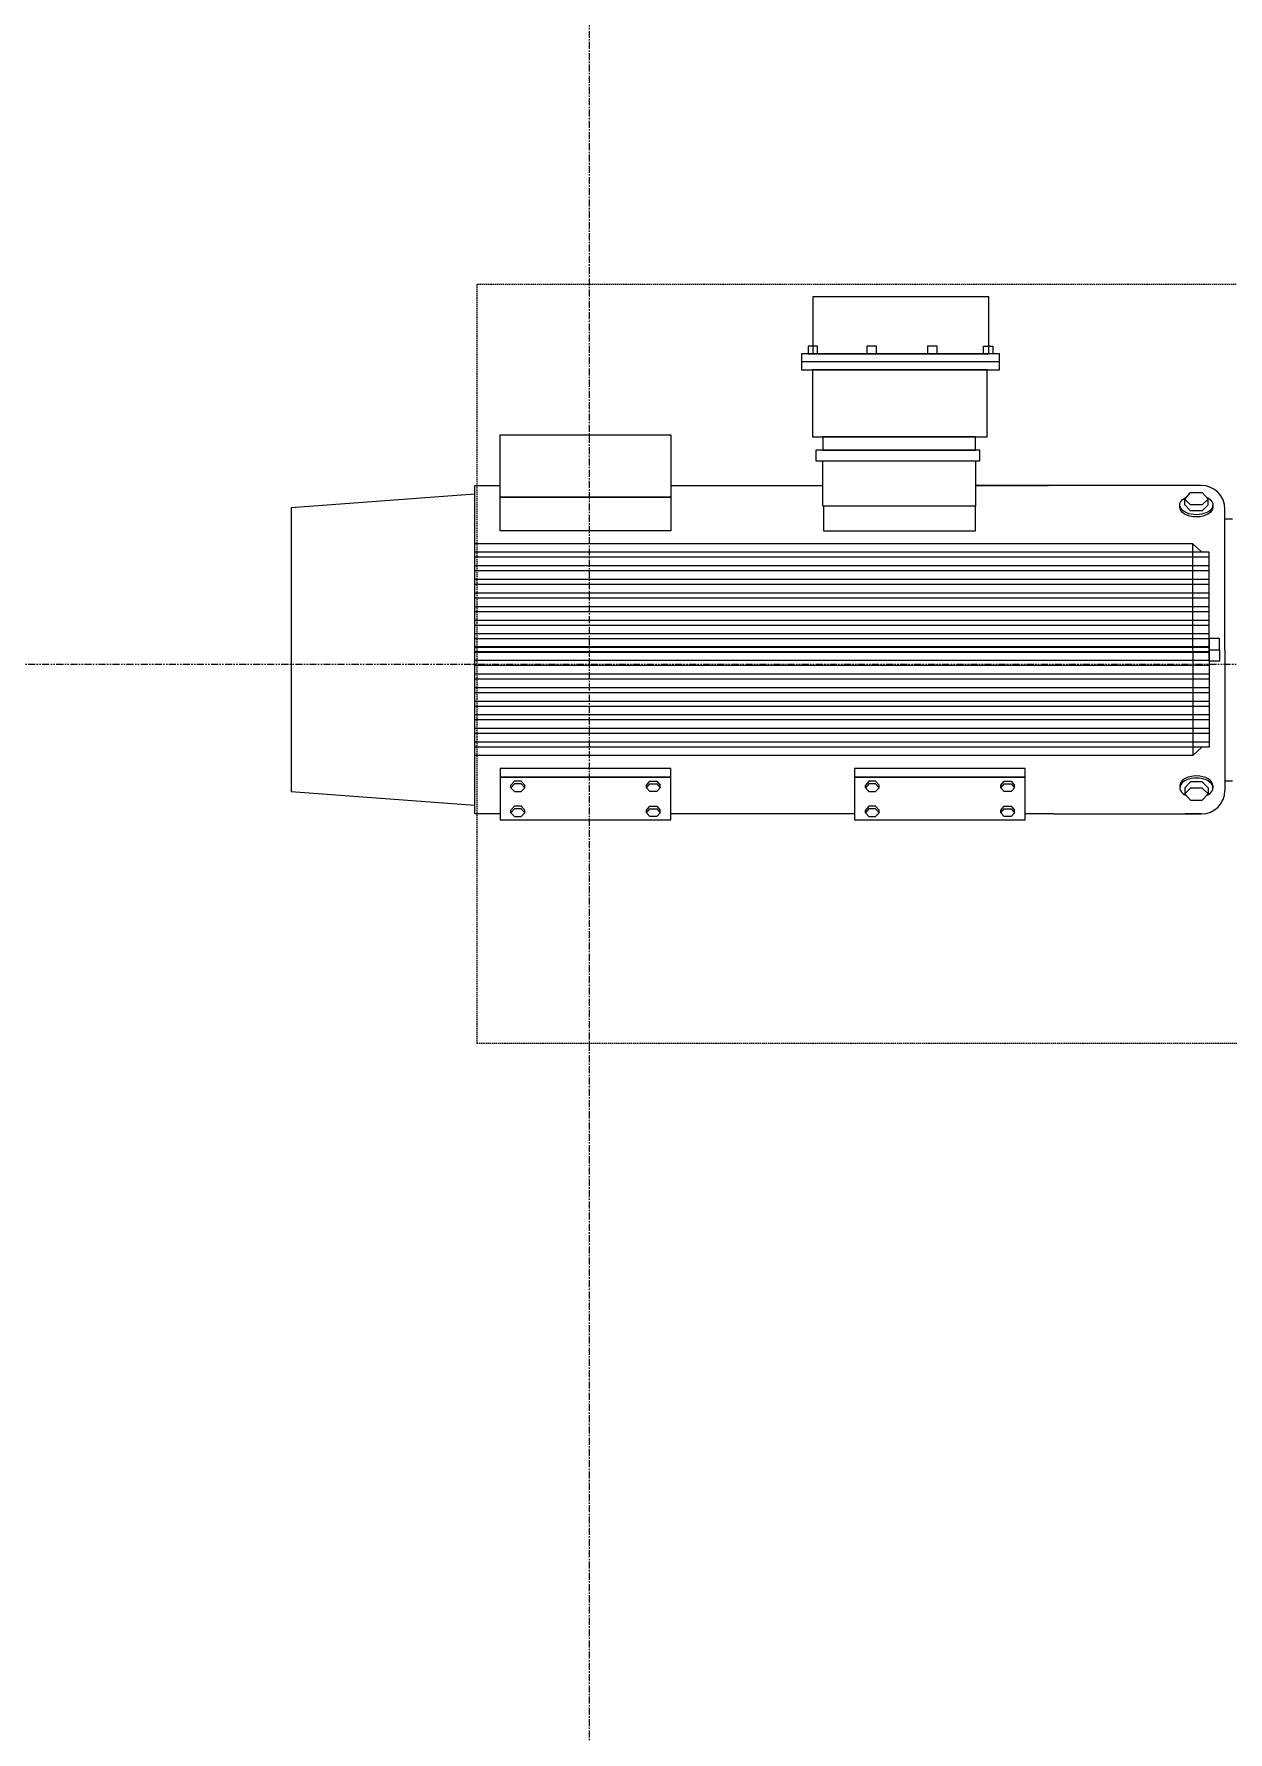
# Model space of a CAD drawing. Header units: inches. Extents: x 0 to 235202, y 0 to 361577.
# Drawn here: x 163014 to 165137, y 129494 to 132511 of the extents above; entities that cross this region are included whole.
import ezdxf
from ezdxf.enums import TextEntityAlignment as Align

# ---------------------------------------------------------------- set-up
doc = ezdxf.new("R2010")
doc.units = ezdxf.units.IN
doc.header["$MEASUREMENT"] = 0
for name, pattern in [('CENTER', [2, 1.25, -0.25, 0.25, -0.25]), ('HIDDEN', [0.375, 0.25, -0.125]), ('PHANTOM2', [1.25, 0.625, -0.125, 0.125, -0.125, 0.125, -0.125])]:
    doc.linetypes.add(name, pattern=pattern)
doc.layers.add('.5', color=8, linetype='Continuous', lineweight=0)
doc.layers.add('DIM', color=251, linetype='Continuous', lineweight=0)
for name, color, linetype in [('GRID_TXT45', 4, 'Continuous'), ('M-X-BKGD', 8, 'Continuous'), ('WINDOW ELEV', 3, 'Continuous')]:
    doc.layers.add(name, color=color, linetype=linetype)
doc.styles.add('SIMPLEX', font='simplex.shx')

# ---------------------------------------------------------------- blocks, each defined once
blk = doc.blocks.new('FLOOR PLAN REV 2')
at = {"layer": '.5', "color": 8, "linetype": 'CENTER', "ltscale": 10}
blk.add_line((89526.8, 216570.9), (89526.8, 247857.9), dxfattribs=at)
at = {"color": 8, "linetype": 'PHANTOM2', "ltscale": 20}
blk.add_line((100766.6, 231217.3), (74313.2, 231217.3), dxfattribs=at)
at = {"layer": 'DIM', "color": 8, "linetype": 'HIDDEN', "lineweight": 25, "ltscale": 10}
for p, q in [((92326.8, 231892.2), (89326.8, 231892.2)), ((89326.8, 231892.2), (89326.8, 230544.7)), ((89326.8, 230544.7), (92326.8, 230544.7))]:
    blk.add_line(p, q, dxfattribs=at)
at = {"layer": 'DIM', "color": 8, "linetype": 'Continuous'}
for p, q in [((90237, 231870.3), (89923.9, 231870.3)), ((89923.9, 231870.3), (89923.9, 231769.2)), ((90237, 231769.2), (90237, 231870.3)), ((89932.4, 231783), (89915.4, 231783)), ((89915.4, 231783), (89915.4, 231769.2)), ((89932.4, 231769.2), (89932.4, 231783)), ((90037.2, 231783), (90020.2, 231783)), ((90020.2, 231783), (90020.2, 231769.2)), ((90037.2, 231769.2), (90037.2, 231783)), ((90145, 231783), (90128, 231783)), ((90128, 231783), (90128, 231769.2)), ((90145, 231769.2), (90145, 231783)), ((90227.2, 231769.2), (90227.2, 231783)), ((90227.2, 231783), (90244.2, 231783)), ((90244.2, 231783), (90244.2, 231769.2)), ((90255.7, 231769.2), (89903.9, 231769.2)), ((89903.9, 231769.2), (89903.9, 231741.1)), ((90255.7, 231755.2), (89903.9, 231755.2)), ((89915.4, 231769.2), (89932.4, 231769.2)), ((89923.9, 231769.2), (90237, 231769.2)), ((90020.2, 231769.2), (90037.2, 231769.2)), ((90128, 231769.2), (90145, 231769.2)), ((90244.2, 231769.2), (90227.2, 231769.2)), ((90255.7, 231741.1), (90255.7, 231769.2)), ((89903.9, 231741.1), (90255.7, 231741.1)), ((90233.7, 231741.1), (89923.3, 231741.1)), ((89923.3, 231741.1), (89923.3, 231621.6)), ((90233.7, 231621.6), (90233.7, 231741.1)), ((89368.4, 231625.5), (89671.7, 231625.5)), ((89368.4, 231514.4), (89368.4, 231625.5)), ((89671.7, 231625.5), (89671.7, 231514.4)), ((89923.3, 231621.6), (90233.7, 231621.6)), ((90221, 231597.9), (89929.3, 231597.9)), ((89929.3, 231597.9), (89929.3, 231579.3)), ((90213.3, 231621.6), (89942, 231621.6)), ((89942, 231621.6), (89942, 231597.9)), ((89942, 231597.9), (90213.3, 231597.9)), ((90213.3, 231597.9), (90213.3, 231621.6)), ((90221, 231579.3), (90221, 231597.9)), ((89929.3, 231579.3), (90221, 231579.3)), ((89942, 231498.8), (89942, 231579.3)), ((89942, 231579.3), (90213.3, 231579.3)), ((90213.3, 231579.3), (90213.3, 231498.8)), ((89323.2, 230951.7), (89323.2, 231535.3)), ((89323.2, 231535.3), (89368.4, 231535.3)), ((89671.7, 231535.3), (89942, 231535.3)), ((90586.5, 231535.3), (90213.3, 231535.3)), ((90213.3, 231535.3), (90342.3, 231535.3)), ((90614.7, 231535.3), (90585.6, 231535.3)), ((89323.2, 231520.2), (88996.4, 231495.6)), ((89671.7, 231514.4), (89368.4, 231514.4)), ((89368.4, 231514.4), (89671.7, 231514.4)), ((89368.4, 231454.7), (89368.4, 231514.4)), ((89671.7, 231514.4), (89671.7, 231454.7)), ((90585, 231511.3), (90595.4, 231522.7)), ((90585, 231500.7), (90585, 231511.3)), ((90595.4, 231500.9), (90585, 231511.3)), ((90595.4, 231522.7), (90616.1, 231522.7)), ((90616.1, 231522.7), (90626.5, 231511.3)), ((90626.5, 231511.3), (90616.1, 231500.9)), ((90626.5, 231500.7), (90626.5, 231511.3)), ((88996.4, 231495.6), (88996.4, 230991.3)), ((90213.3, 231498.8), (89942, 231498.8)), ((90213.3, 231498.8), (89942.8, 231498.8)), ((89942.8, 231498.8), (89942.8, 231454.7)), ((90213.3, 231454.7), (90213.3, 231498.8)), ((90576.3, 231496.8), (90576.3, 231500.7)), ((90595.4, 231490.3), (90585, 231500.7)), ((90585, 231500.7), (90585, 231500.7)), ((90616.1, 231500.9), (90595.4, 231500.9)), ((90616.1, 231490.3), (90595.4, 231490.3)), ((90599.5, 231479.9), (90599.5, 231479.9)), ((90626.5, 231500.7), (90616.1, 231490.3)), ((90626.5, 231500.7), (90626.5, 231500.7)), ((90635.3, 231496.8), (90635.3, 231500.7)), ((90656.6, 231487.6), (90656.6, 231493.4)), ((90656.6, 231476.1), (90656.6, 231487.6)), ((90656.6, 231243.5), (90656.6, 231476.1)), ((90656.6, 231476.1), (90670.2, 231476.1)), ((89671.7, 231454.7), (89368.4, 231454.7)), ((89942.8, 231454.7), (90213.3, 231454.7)), ((90599.5, 231431.5), (89323.2, 231431.5)), ((90628.3, 231416.6), (89323.2, 231416.6)), ((90599.5, 231244.1), (90599.5, 231431.5)), ((90599.5, 231431.5), (90615.8, 231416.6)), ((90628.3, 231243.5), (90628.3, 231416.6)), ((90628.3, 231407.7), (89323.2, 231407.7)), ((90628.3, 231392.4), (89323.2, 231392.4)), ((90628.3, 231383.5), (89323.2, 231383.5)), ((90628.3, 231368.2), (89323.2, 231368.2)), ((90628.3, 231359.3), (89323.2, 231359.3)), ((90628.3, 231344), (89323.2, 231344)), ((90628.3, 231335.1), (89323.2, 231335.1)), ((90628.3, 231319.8), (89323.2, 231319.8)), ((90628.3, 231310.9), (89323.2, 231310.9)), ((90628.3, 231295.6), (89323.2, 231295.6)), ((90628.3, 231286.7), (89323.2, 231286.7)), ((90628.3, 231271.5), (89323.2, 231271.5)), ((90646.8, 231263.7), (90628.3, 231263.7)), ((90628.3, 231263.7), (90628.3, 231243.5)), ((90646.8, 231263.7), (90628.3, 231263.7)), ((90628.3, 231263.7), (90628.3, 231243.5)), ((90646.8, 231243.5), (90646.8, 231263.7)), ((90646.8, 231243.5), (90646.8, 231263.7)), ((90628.3, 231262.6), (89323.2, 231262.6)), ((90628.3, 231248.6), (89323.2, 231248.6)), ((90628.3, 231247.3), (89323.2, 231247.3)), ((90628.3, 231239.7), (89323.2, 231239.7)), ((90628.3, 231238.4), (89323.2, 231238.4)), ((90599.5, 231242.8), (90599.5, 231055.4)), ((90628.3, 231243.5), (90628.3, 231070.4)), ((90628.3, 231243.5), (90646.8, 231243.5)), ((90628.3, 231243.5), (90646.8, 231243.5)), ((90628.3, 231223.2), (90628.3, 231243.5)), ((90628.3, 231243.5), (90646.8, 231243.5)), ((90628.3, 231223.2), (90628.3, 231243.5)), ((90628.3, 231243.5), (90646.8, 231243.5)), ((90646.8, 231243.5), (90646.8, 231223.2)), ((90646.8, 231243.5), (90646.8, 231223.2)), ((90656.6, 231243.5), (90656.6, 231010.8)), ((90628.3, 231224.4), (89323.2, 231224.4)), ((90628.3, 231215.5), (89323.2, 231215.5)), ((90646.8, 231223.2), (90628.3, 231223.2)), ((90646.8, 231223.2), (90628.3, 231223.2)), ((90628.3, 231200.2), (89323.2, 231200.2)), ((90628.3, 231191.3), (89323.2, 231191.3)), ((90628.3, 231176), (89323.2, 231176)), ((90628.3, 231167.1), (89323.2, 231167.1)), ((90628.3, 231151.8), (89323.2, 231151.8)), ((90628.3, 231142.9), (89323.2, 231142.9)), ((90628.3, 231127.6), (89323.2, 231127.6)), ((90628.3, 231118.7), (89323.2, 231118.7)), ((90628.3, 231103.4), (89323.2, 231103.4)), ((90628.3, 231094.5), (89323.2, 231094.5)), ((90628.3, 231079.2), (89323.2, 231079.2)), ((90628.3, 231070.4), (89323.2, 231070.4)), ((90599.5, 231055.4), (89323.2, 231055.4)), ((90599.5, 231055.4), (90615.8, 231070.4)), ((89671.7, 231032.2), (89368.4, 231032.2)), ((89368.4, 231032.2), (89368.4, 231017.3)), ((89671.7, 231017.3), (89671.7, 231032.2)), ((90301.6, 231032.2), (89998.3, 231032.2)), ((89998.3, 231032.2), (89998.3, 231017.3)), ((90301.6, 231017.3), (90301.6, 231032.2)), ((89323.2, 230966.7), (88996.4, 230991.3)), ((89671.7, 231017.3), (89368.4, 231017.3)), ((89368.4, 231017.3), (89368.4, 230941.1)), ((89368.4, 231017.3), (89671.7, 231017.3)), ((89393.5, 231010), (89387.4, 231002.6)), ((89393.5, 231005.2), (89387.4, 230997.9)), ((89387.4, 230997.9), (89387.4, 231002.6)), ((89387.4, 230997.9), (89393.5, 230991.5)), ((89405.7, 231010), (89393.5, 231010)), ((89405.7, 231005.2), (89393.5, 231005.2)), ((89393.5, 230991.5), (89405.7, 230991.5)), ((89411.8, 231002.6), (89405.7, 231010)), ((89411.8, 230997.9), (89405.7, 231005.2)), ((89405.7, 230991.5), (89411.8, 230997.9)), ((89411.8, 230997.9), (89411.8, 231002.6)), ((89628.2, 231002.6), (89634.3, 231010)), ((89628.2, 230997.9), (89634.3, 231005.2)), ((89628.2, 230997.9), (89628.2, 231002.6)), ((89634.3, 230991.5), (89628.2, 230997.9)), ((89634.3, 231010), (89646.5, 231010)), ((89634.3, 231005.2), (89646.5, 231005.2)), ((89646.5, 230991.5), (89634.3, 230991.5)), ((89646.5, 231010), (89652.6, 231002.6)), ((89646.5, 231005.2), (89652.6, 230997.9)), ((89652.6, 230997.9), (89646.5, 230991.5)), ((89652.6, 230997.9), (89652.6, 231002.6)), ((89671.7, 230941.1), (89671.7, 231017.3)), ((90301.6, 231017.3), (89998.3, 231017.3)), ((89998.3, 231017.3), (89998.3, 230941.1)), ((89998.3, 231017.3), (90301.6, 231017.3)), ((90023.5, 231010), (90017.4, 231002.6)), ((90023.5, 231005.2), (90017.4, 230997.9)), ((90017.4, 230997.9), (90017.4, 231002.6)), ((90017.4, 230997.9), (90023.5, 230991.5)), ((90035.6, 231010), (90023.5, 231010)), ((90035.6, 231005.2), (90023.5, 231005.2)), ((90023.5, 230991.5), (90035.6, 230991.5)), ((90041.7, 231002.6), (90035.6, 231010)), ((90041.7, 230997.9), (90035.6, 231005.2)), ((90035.6, 230991.5), (90041.7, 230997.9)), ((90041.7, 230997.9), (90041.7, 231002.6)), ((90258.1, 231002.6), (90264.2, 231010)), ((90258.1, 230997.9), (90264.2, 231005.2)), ((90258.1, 230997.9), (90258.1, 231002.6)), ((90264.2, 230991.5), (90258.1, 230997.9)), ((90264.2, 231010), (90276.4, 231010)), ((90264.2, 231005.2), (90276.4, 231005.2)), ((90276.4, 230991.5), (90264.2, 230991.5)), ((90276.4, 231010), (90282.5, 231002.6)), ((90276.4, 231005.2), (90282.5, 230997.9)), ((90282.5, 230997.9), (90276.4, 230991.5)), ((90282.5, 230997.9), (90282.5, 231002.6)), ((90301.6, 230941.1), (90301.6, 231017.3)), ((90576.3, 231002), (90576.3, 230998.1)), ((90595.4, 231008.5), (90585, 230998.1)), ((90585, 230998.1), (90585, 230987.4)), ((90585, 230998.1), (90585, 230998.1)), ((90595.4, 230997.8), (90585, 230987.4)), ((90616.1, 231008.5), (90595.4, 231008.5)), ((90616.1, 230997.8), (90595.4, 230997.8)), ((90626.5, 230998.1), (90616.1, 231008.5)), ((90626.5, 230987.4), (90616.1, 230997.8)), ((90626.5, 230998.1), (90626.5, 230987.4)), ((90626.5, 230998.1), (90626.5, 230998.1)), ((90635.3, 231002), (90635.3, 230998.1)), ((90656.6, 231010.8), (90670.2, 231010.8)), ((90656.6, 231010.8), (90656.6, 230999.3)), ((90656.6, 230999.3), (90656.6, 230993.6)), ((89393.5, 230965.8), (89387.4, 230958.4)), ((89393.5, 230961), (89387.4, 230953.6)), ((89405.7, 230965.8), (89393.5, 230965.8)), ((89405.7, 230961), (89393.5, 230961)), ((89411.8, 230958.4), (89405.7, 230965.8)), ((89411.8, 230953.6), (89405.7, 230961)), ((89628.2, 230958.4), (89634.3, 230965.8)), ((89628.2, 230953.6), (89634.3, 230961)), ((89634.3, 230965.8), (89646.5, 230965.8)), ((89634.3, 230961), (89646.5, 230961)), ((89646.5, 230965.8), (89652.6, 230958.4)), ((89646.5, 230961), (89652.6, 230953.6)), ((90023.5, 230965.8), (90017.4, 230958.4)), ((90023.5, 230961), (90017.4, 230953.6)), ((90035.6, 230965.8), (90023.5, 230965.8)), ((90035.6, 230961), (90023.5, 230961)), ((90041.7, 230958.4), (90035.6, 230965.8)), ((90041.7, 230953.6), (90035.6, 230961)), ((90258.1, 230958.4), (90264.2, 230965.8)), ((90258.1, 230953.6), (90264.2, 230961)), ((90264.2, 230965.8), (90276.4, 230965.8)), ((90264.2, 230961), (90276.4, 230961)), ((90276.4, 230965.8), (90282.5, 230958.4)), ((90276.4, 230961), (90282.5, 230953.6)), ((90585, 230987.4), (90595.4, 230976.1)), ((90595.4, 230976.1), (90616.1, 230976.1)), ((90616.1, 230976.1), (90626.5, 230987.4)), ((89368.4, 230951.7), (89323.2, 230951.7)), ((89368.4, 230941.1), (89671.7, 230941.1)), ((89387.4, 230953.6), (89387.4, 230958.4)), ((89387.4, 230953.6), (89393.5, 230947.3)), ((89393.5, 230947.3), (89405.7, 230947.3)), ((89405.7, 230947.3), (89411.8, 230953.6)), ((89411.8, 230953.6), (89411.8, 230958.4)), ((89628.2, 230953.6), (89628.2, 230958.4)), ((89634.3, 230947.3), (89628.2, 230953.6)), ((89646.5, 230947.3), (89634.3, 230947.3)), ((89652.6, 230953.6), (89646.5, 230947.3)), ((89652.6, 230953.6), (89652.6, 230958.4)), ((89998.3, 230951.7), (89671.7, 230951.7)), ((89998.3, 230941.1), (90301.6, 230941.1)), ((90017.4, 230953.6), (90017.4, 230958.4)), ((90017.4, 230953.6), (90023.5, 230947.3)), ((90023.5, 230947.3), (90035.6, 230947.3)), ((90035.6, 230947.3), (90041.7, 230953.6)), ((90041.7, 230953.6), (90041.7, 230958.4)), ((90258.1, 230953.6), (90258.1, 230958.4)), ((90264.2, 230947.3), (90258.1, 230953.6)), ((90276.4, 230947.3), (90264.2, 230947.3)), ((90282.5, 230953.6), (90276.4, 230947.3)), ((90282.5, 230953.6), (90282.5, 230958.4)), ((90352.2, 230951.7), (90301.6, 230951.7)), ((90352.2, 230951.7), (90614.7, 230951.7)), ((90614.7, 230951.7), (90585.6, 230951.7))]:
    blk.add_line(p, q, dxfattribs=at)
for centre, radius, start, end in [((90614.7, 231493.4), 41.9, 0, 90), ((90645.9, 231488.8), 3.25, 359.9696, 359.9696), ((90614.7, 230993.6), 41.9, 270, 360), ((90645.9, 230998.1), 3.25, 0.0304, 0.0304)]:
    blk.add_arc(centre, radius, start, end, dxfattribs=at)
at = {"layer": 'DIM', "color": 8, "linetype": 'Continuous', "extrusion": (0, 0, -1)}
for centre, major_axis, start_param, end_param in [((90605.8, 231500.7), (29.5, 0), -0.915374, 4.051923), ((90605.8, 231496.8), (-29.5, 0), 3.141593, 6.283185)]:
    blk.add_ellipse(centre, major_axis=major_axis, ratio=0.58591, start_param=start_param, end_param=end_param, dxfattribs=at)
at = {"layer": 'DIM', "color": 8, "linetype": 'Continuous'}
for centre, start_param, end_param in [((90605.8, 230998.1), 2.226219, 7.193516), ((90605.8, 231002), 3.141593, 6.283185)]:
    blk.add_ellipse(centre, major_axis=(-29.5, 0), ratio=0.58591, start_param=start_param, end_param=end_param, dxfattribs=at)
at = {"layer": 'GRID_TXT45', "color": 8, "style": 'SIMPLEX'}
for p in [(53803.1, 233267.6), (53803.1, 227018.5), (53803.1, 220768)]:
    blk.add_attdef('GRD_TXT', text='', height=450, rotation=180, dxfattribs=at).set_placement(p, align=Align.MIDDLE_CENTER)
blk = doc.blocks.new('PLAN REV 1')
at = {"layer": 'WINDOW ELEV', "color": 1}
blk.add_blockref('FLOOR PLAN REV 2', (115854.5, -22751.9), dxfattribs=at)

msp = doc.modelspace()

# ---------------------------------------------------------------- block references
at = {"layer": 'M-X-BKGD', "color": 8}
msp.add_blockref('PLAN REV 1', (-41380, -77074.9), dxfattribs=at)

doc.saveas('drawing.dxf')
